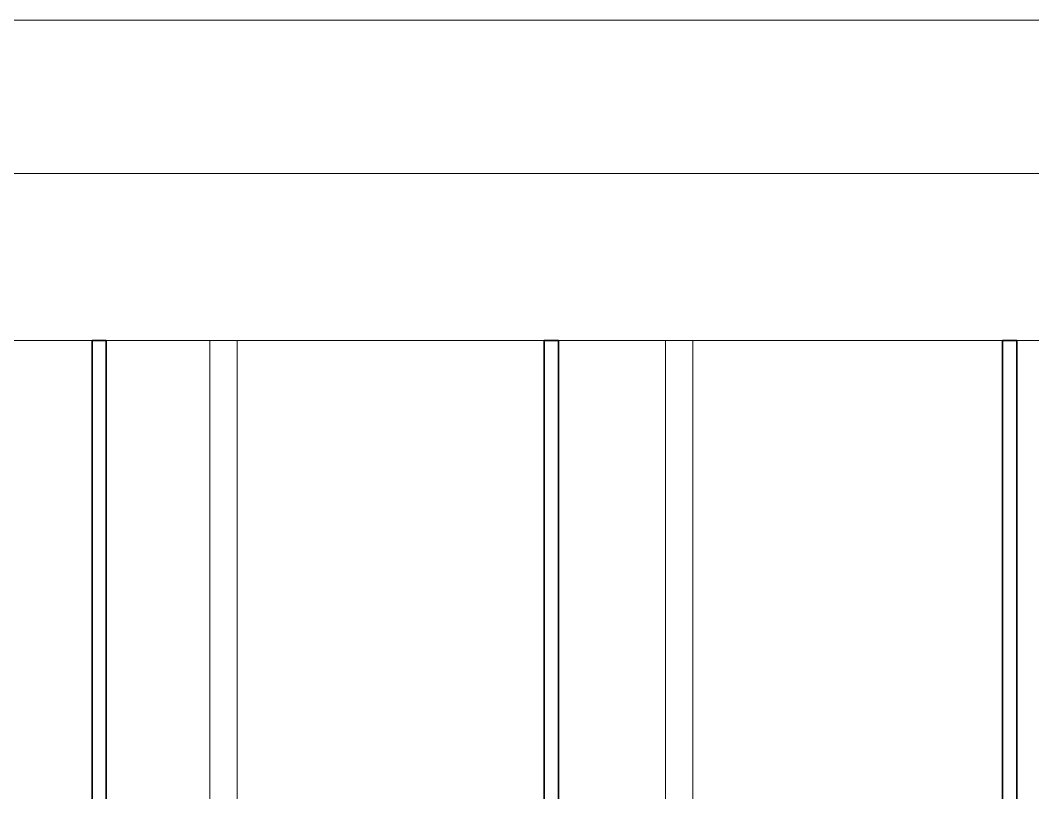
# Model space of a CAD drawing. Header units: millimetres. Extents: x -46169 to 237885, y -84465 to 18123.
# Drawn here: x 174291 to 176110, y -82945 to -81558 of the extents above; entities that cross this region are included whole.
import ezdxf

# ---------------------------------------------------------------- set-up
doc = ezdxf.new("R2010")
doc.units = ezdxf.units.MM
doc.header["$MEASUREMENT"] = 0
doc.linetypes.add('Wipeout_Contour', pattern=[1000, 0, -1000])
doc.layers.add('New_A-25-M_Wall_Int', color=7, linetype='Continuous')
doc.layers.add('New_A-35-M_FFE_Sanitary', color=7, linetype='Continuous')
doc.layers.add('New_A-25-M_Wall_Int_Pen_No__87', color=8, linetype='Continuous', lineweight=20)
doc.layers.add('New_A-35-M_FFE_Sanitary_Pen_No__44', color=7, linetype='Continuous', lineweight=35, true_color=0x444444)
doc.layers.add('New_A-35-M_FFE_Sanitary_Pen_No__64', color=7, linetype='Continuous', lineweight=20, true_color=0x606060)

# ---------------------------------------------------------------- blocks, each defined once
blk = doc.blocks.new('Section Elem_136_3', base_point=(129666.7, -84332.6))
at = {"color": 254, "linetype": 'Wipeout_Contour', "lineweight": 0, "ltscale": 777457.239446}
blk.add_wipeout([(176101.4, -81557.6), (176101.4, -81832.6), (176621.5, -81832.6), (176621.5, -81557.6)], dxfattribs=at).dxf.layer = 'New_A-25-M_Wall_Int'
at = {"color": 254, "linetype": 'Wipeout_Contour', "lineweight": 0, "ltscale": 775566.564064}
blk.add_wipeout([(175579.4, -81557.6), (175579.4, -81832.6), (176101.4, -81832.6), (176101.4, -81557.6)], dxfattribs=at).dxf.layer = 'New_A-25-M_Wall_Int'
at = {"layer": 'New_A-25-M_Wall_Int_Pen_No__87', "linetype": 'Continuous'}
for p, q in [((176101.4, -81557.6), (176621.5, -81557.6)), ((176101.4, -81832.6), (176621.5, -81832.6))]:
    blk.add_line(p, q, dxfattribs=at)
at = {"color": 254, "linetype": 'Wipeout_Contour', "lineweight": 0, "ltscale": 773670.094955}
blk.add_wipeout([(175055.6, -81557.6), (175055.6, -81832.6), (175579.4, -81832.6), (175579.4, -81557.6)], dxfattribs=at).dxf.layer = 'New_A-25-M_Wall_Int'
at = {"layer": 'New_A-25-M_Wall_Int_Pen_No__87', "linetype": 'Continuous'}
for p, q in [((175579.4, -81557.6), (176101.4, -81557.6)), ((175579.4, -81832.6), (176101.4, -81832.6))]:
    blk.add_line(p, q, dxfattribs=at)
at = {"color": 254, "linetype": 'Wipeout_Contour', "lineweight": 0, "ltscale": 771768.524907}
blk.add_wipeout([(174530.2, -81557.6), (174530.2, -81832.6), (175055.6, -81832.6), (175055.6, -81557.6)], dxfattribs=at).dxf.layer = 'New_A-25-M_Wall_Int'
at = {"layer": 'New_A-25-M_Wall_Int_Pen_No__87', "linetype": 'Continuous'}
for p, q in [((175055.6, -81557.6), (175579.4, -81557.6)), ((175055.6, -81832.6), (175579.4, -81832.6))]:
    blk.add_line(p, q, dxfattribs=at)
at = {"color": 254, "linetype": 'Wipeout_Contour', "lineweight": 0, "ltscale": 769862.547708}
blk.add_wipeout([(174003.4, -81557.6), (174003.4, -81832.6), (174530.2, -81832.6), (174530.2, -81557.6)], dxfattribs=at).dxf.layer = 'New_A-25-M_Wall_Int'
at = {"layer": 'New_A-25-M_Wall_Int_Pen_No__87', "linetype": 'Continuous'}
for p, q in [((174003.4, -81557.6), (174530.2, -81557.6)), ((174530.2, -81557.6), (175055.6, -81557.6)), ((174003.4, -81832.6), (174530.2, -81832.6)), ((174530.2, -81832.6), (175055.6, -81832.6))]:
    blk.add_line(p, q, dxfattribs=at)
blk = doc.blocks.new('Section Elem_192_3', base_point=(129666.7, -84332.6))
at = {"layer": 'New_A-35-M_FFE_Sanitary_Pen_No__44', "linetype": 'Continuous'}
blk.add_line((176055.9, -82132.6), (176055.9, -84302.6), dxfattribs=at)
at = {"color": 254, "linetype": 'Wipeout_Contour', "lineweight": 0, "ltscale": 779361.58714}
blk.add_wipeout([(176081.7, -82132.6), (176081.7, -84302.6), (176262.7, -84302.6), (176262.7, -82132.6)], dxfattribs=at).dxf.layer = 'New_A-35-M_FFE_Sanitary'
at = {"layer": 'New_A-35-M_FFE_Sanitary_Pen_No__44', "linetype": 'Continuous'}
for q in [(176055.9, -82132.6), (176081.7, -84302.6)]:
    blk.add_line((176081.7, -82132.6), q, dxfattribs=at)
at = {"layer": 'New_A-35-M_FFE_Sanitary_Pen_No__64', "linetype": 'Continuous'}
blk.add_line((176081.7, -82132.6), (176262.7, -82132.6), dxfattribs=at)
blk = doc.blocks.new('Section Elem_193_3', base_point=(129666.7, -84332.6))
at = {"layer": 'New_A-35-M_FFE_Sanitary_Pen_No__44', "linetype": 'Continuous'}
blk.add_line((175232.8, -82132.6), (175232.8, -84302.6), dxfattribs=at)
at = {"color": 254, "linetype": 'Wipeout_Contour', "lineweight": 0, "ltscale": 776841.131655}
blk.add_wipeout([(175450.6, -84302.6), (175499.5, -84302.6), (175499.5, -82132.6), (175450.6, -82132.6)], dxfattribs=at).dxf.layer = 'New_A-35-M_FFE_Sanitary'
at = {"layer": 'New_A-35-M_FFE_Sanitary_Pen_No__64', "linetype": 'Continuous'}
for p, q in [((175499.5, -82132.6), (176055.9, -82132.6)), ((175499.5, -84302.6), (175499.5, -82132.6))]:
    blk.add_line(p, q, dxfattribs=at)
at = {"color": 254, "linetype": 'Wipeout_Contour', "lineweight": 0, "ltscale": 776405.418074}
blk.add_wipeout([(175258.4, -82132.6), (175258.4, -84302.6), (175450.6, -84302.6), (175450.6, -82132.6)], dxfattribs=at).dxf.layer = 'New_A-35-M_FFE_Sanitary'
at = {"layer": 'New_A-35-M_FFE_Sanitary_Pen_No__44', "linetype": 'Continuous'}
for q in [(175232.8, -82132.6), (175258.4, -84302.6)]:
    blk.add_line((175258.4, -82132.6), q, dxfattribs=at)
at = {"layer": 'New_A-35-M_FFE_Sanitary_Pen_No__64', "linetype": 'Continuous'}
for p, q in [((175258.4, -82132.6), (175450.6, -82132.6)), ((175450.6, -84302.6), (175450.6, -82132.6)), ((175450.6, -82132.6), (175499.5, -82132.6))]:
    blk.add_line(p, q, dxfattribs=at)
blk = doc.blocks.new('Section Elem_194_3', base_point=(129666.7, -84332.6))
at = {"layer": 'New_A-35-M_FFE_Sanitary_Pen_No__44', "linetype": 'Continuous'}
blk.add_line((174420.4, -82132.6), (174420.4, -84302.6), dxfattribs=at)
at = {"color": 254, "linetype": 'Wipeout_Contour', "lineweight": 0, "ltscale": 3292779.769113228}
blk.add_wipeout([(174681.3, -82132.6), (174632, -82132.6), (174632, -83966.3), (174638.5, -83957.4), (174643.6, -83953.8), (174647.9, -83951.6), (174657.3, -83945.9), (174665.4, -83935.3), (174666.1, -83932.7), (174666.2, -83932.6), (174666.2, -83932.6), (174681.3, -83932.6), (174681.3, -83932.6), (174666.2, -83932.6), (174666.2, -83927.6), (174679.8, -83912.6), (174681.3, -83912.6)], dxfattribs=at).dxf.layer = 'New_A-35-M_FFE_Sanitary'
at = {"layer": 'New_A-35-M_FFE_Sanitary_Pen_No__64', "linetype": 'Continuous'}
for p, q in [((174681.3, -82132.6), (175232.8, -82132.6)), ((174681.3, -83912.6), (174681.3, -82132.6))]:
    blk.add_line(p, q, dxfattribs=at)
at = {"color": 254, "linetype": 'Wipeout_Contour', "lineweight": 0, "ltscale": 1742319.94141958}
blk.add_wipeout([(174445.8, -82132.6), (174445.8, -84302.6), (174632, -84302.6), (174632, -83983.2), (174627.5, -83983.2), (174627.7, -83983.1), (174630.9, -83967.9), (174632, -83966.3), (174632, -82132.6)], dxfattribs=at).dxf.layer = 'New_A-35-M_FFE_Sanitary'
at = {"layer": 'New_A-35-M_FFE_Sanitary_Pen_No__44', "linetype": 'Continuous'}
for q in [(174420.4, -82132.6), (174445.8, -84302.6)]:
    blk.add_line((174445.8, -82132.6), q, dxfattribs=at)
at = {"layer": 'New_A-35-M_FFE_Sanitary_Pen_No__64', "linetype": 'Continuous'}
for p, q in [((174445.8, -82132.6), (174632, -82132.6)), ((174632, -83966.3), (174632, -82132.6)), ((174632, -82132.6), (174681.3, -82132.6))]:
    blk.add_line(p, q, dxfattribs=at)
blk = doc.blocks.new('Section Elem_195_3', base_point=(129666.7, -84332.6))
at = {"layer": 'New_A-35-M_FFE_Sanitary_Pen_No__64', "linetype": 'Continuous'}
blk.add_line((173860.7, -82132.6), (174420.4, -82132.6), dxfattribs=at)

msp = doc.modelspace()

# ---------------------------------------------------------------- block references
at = {"layer": 'New_A-25-M_Wall_Int'}
msp.add_blockref('Section Elem_136_3', (129666.7, -84332.6), dxfattribs=at)
at = {"layer": 'New_A-35-M_FFE_Sanitary'}
msp.add_blockref('Section Elem_192_3', (129666.7, -84332.6), dxfattribs=at)

# ---------------------------------------------------------------- next in the draw order: block references
msp.add_blockref('Section Elem_193_3', (129666.7, -84332.6), dxfattribs=at)

# ---------------------------------------------------------------- next in the draw order: block references
msp.add_blockref('Section Elem_194_3', (129666.7, -84332.6), dxfattribs=at)

# ---------------------------------------------------------------- next in the draw order: block references
msp.add_blockref('Section Elem_195_3', (129666.7, -84332.6), dxfattribs=at)

doc.saveas('drawing.dxf')
